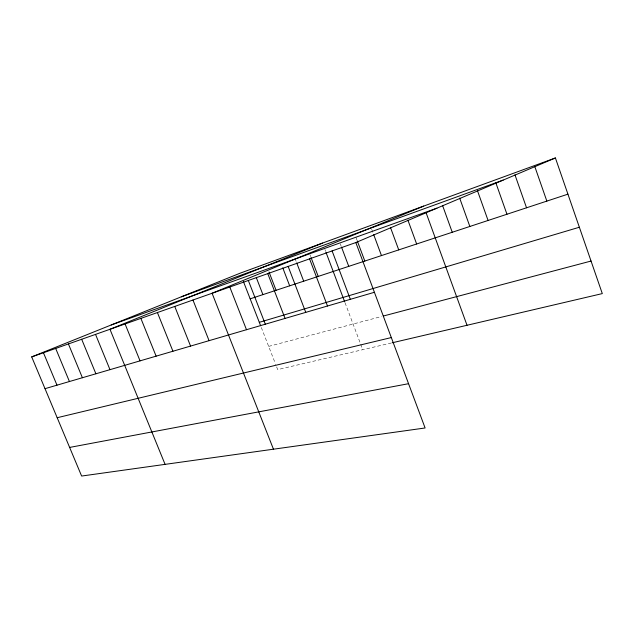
<?xml version="1.0" encoding="UTF-8"?>
<svg xmlns="http://www.w3.org/2000/svg" width="634" height="634" viewBox="0 0 634 634"><rect width="100%" height="100%" fill="white"/><g stroke="black" fill="none" stroke-linecap="round" stroke-linejoin="round"><path stroke-width="0.48" stroke-dasharray="3.17 2.38" d="M268.665 346.386L381.533 316.509M391.432 342.97L277.7 369.606L275.624 364.257M261.311 327.485L275.275 363.361M294.984 258.347L296.379 262M310.01 254.82L310.7 256.619M324.917 249.495L325.607 251.326M345.047 302.775L362.759 349.691M340.268 243.781L341.282 246.491M355.888 237.148L356.918 239.906M371.698 229.231L373.378 233.772"/><path stroke-width="0.95" d="M355.825 242.553L425.105 427.974L81.62 476.047L31.7 356.902L355.825 242.553L555.408 157.953L602.3 293.597L392.343 342.756M423.678 206.098L212.081 293.265L273.452 449.197M322.5 243.084L109.975 329.292L165.078 464.365M31.7 356.902L240.175 273.175L555.408 157.953M181.316 296.815L503.19 180.088M111.219 324.965L436.937 208.166M250.161 298.828L567.929 194.162M259.298 322.326L579.365 227.241M45.014 388.674L374.409 292.282M383.348 316.025L591.046 261.049M57.179 417.719L391.329 337.565M69.629 447.422L408.558 383.697M43.453 352.758L56.981 385.171M55.681 348.446L69.431 381.525M68.417 343.953L82.396 377.737M81.683 339.269L95.9 373.783M95.528 334.387L109.983 369.662M125.08 323.958L140.051 360.865M140.875 318.387L156.123 356.157M157.414 312.554L172.939 351.236M174.754 306.436L190.572 346.077M192.958 300.009L209.069 340.664M229.793 287.02L246.491 329.712M248.33 280.474L265.321 324.204M243.385 281.425L260.645 325.765M256.294 277.549L262.912 294.628M269.03 272.018L276.075 290.293M267.77 273.619L285.054 318.426M288.153 266.423L305.754 312.372M282.772 267.849L289.667 285.815M296.728 262.92L303.702 281.195M311.04 257.523L318.213 276.416M309.574 258.87L327.493 306.008M332.105 250.921L350.348 299.327M325.955 252.245L344.706 301.887M341.623 247.395L348.748 266.359M357.267 240.833L364.819 261.065M373.719 234.683L381.47 255.581M390.544 227.669L398.738 249.891M407.916 220.172L416.641 243.995M425.985 212.453L467.02 325.274M442.564 205.471L452.248 232.266M459.674 198.117L469.849 226.465M477.45 190.66L488.077 220.466M495.851 182.846L506.962 214.244M514.951 174.81L526.537 207.793M534.795 166.536L546.849 201.105"/></g></svg>
